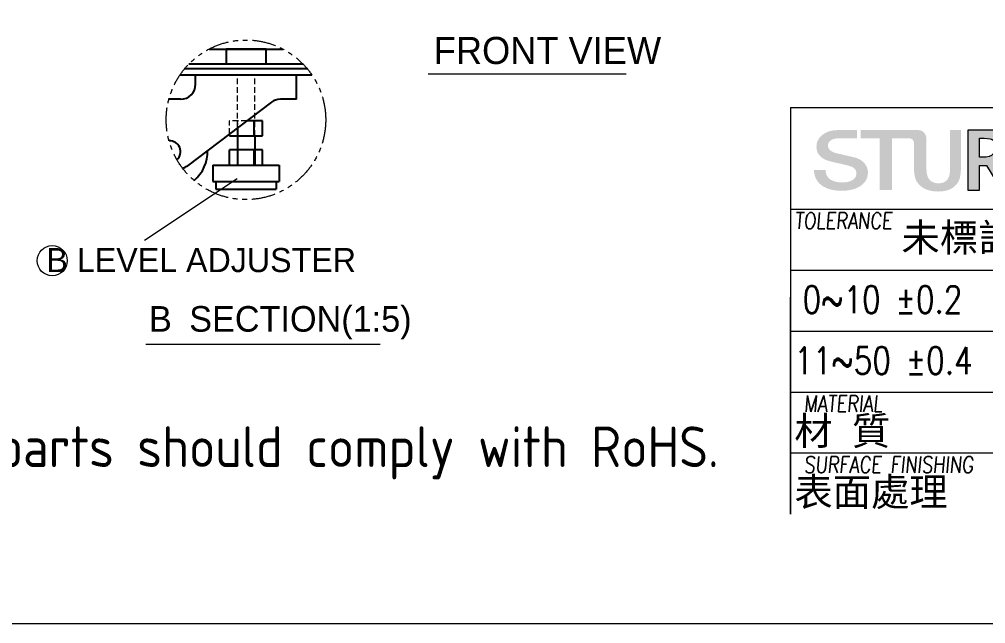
# Model space of a CAD drawing. Header units: millimetres. Extents: x -215875 to 27803, y -2277 to 9251.
# Drawn here: x 19072 to 22283, y -19 to 1988 of the extents above; entities that cross this region are included whole.
import ezdxf

# ---------------------------------------------------------------- set-up
doc = ezdxf.new("R2010")
doc.units = ezdxf.units.MM
doc.header["$MEASUREMENT"] = 0
doc.linetypes.add('HIDDEN', pattern=[9.525, 6.35, -3.175])
doc.linetypes.add('PHANTOM2', pattern=[31.75, 15.875, -3.175, 3.175, -3.175, 3.175, -3.175])
doc.layers.get('0').update_dxf_attribs({"lineweight": 25})
for name, color, linetype, lineweight in [('D', 3, 'Continuous', 13), ('F', 7, 'Continuous', 15), ('H', 2, 'HIDDEN', 15)]:
    doc.layers.add(name, color=color, linetype=linetype, lineweight=lineweight)
doc.styles.get("Standard").update_dxf_attribs({"font": 'KAIU.TTF'})
doc.styles.add('STU25', font='isocp2.shx')
doc.styles.add('Text', font='romans.shx', dxfattribs={"width": 0.8, "oblique": 10})

# ---------------------------------------------------------------- blocks, each defined once
blk = doc.blocks.new('新駿LOGO')
at = {"layer": 'F'}
h = blk.add_hatch(color=256, dxfattribs=at)
edge = h.paths.add_edge_path()
edge.add_spline(control_points=[(-529.051, -442.142), (-529.051, -442.306), (-529.019, -442.447), (-528.955, -442.564), (-528.891, -442.681), (-528.802, -442.776), (-528.688, -442.851), (-528.574, -442.925), (-528.443, -442.98), (-528.294, -443.014), (-528.146, -443.048), (-527.986, -443.065), (-527.812, -443.065), (-527.625, -443.065), (-527.465, -443.046), (-527.333, -443.008), (-527.2, -442.969), (-527.093, -442.92), (-527.011, -442.86), (-526.929, -442.799), (-526.87, -442.73), (-526.833, -442.652), (-526.797, -442.573), (-526.778, -442.494), (-526.778, -442.413), (-526.778, -442.248), (-526.821, -442.126), (-526.905, -442.048), (-526.99, -441.97), (-527.082, -441.914), (-527.182, -441.882), (-527.356, -441.826), (-527.558, -441.773), (-527.788, -441.722), (-528.018, -441.672), (-528.302, -441.606), (-528.64, -441.526), (-528.85, -441.478), (-529.024, -441.415), (-529.164, -441.336), (-529.303, -441.257), (-529.413, -441.17), (-529.495, -441.074), (-529.578, -440.977), (-529.636, -440.874), (-529.67, -440.766), (-529.704, -440.657), (-529.721, -440.546), (-529.721, -440.434), (-529.721, -440.216), (-529.67, -440.028), (-529.567, -439.869), (-529.464, -439.71), (-529.329, -439.579), (-529.16, -439.474), (-528.991, -439.37), (-528.855, -439.306), (-528.64, -439.256), (-528.426, -439.205), (-528.133, -439.204), (-527.915, -439.204), (-527.659, -439.204), (-526.729, -439.204), (-526.729, -439.204), (-526.729, -439.204), (-526.732, -439.805), (-526.732, -439.805), (-526.732, -439.805), (-528.141, -439.796), (-528.282, -439.825), (-528.386, -439.847), (-528.478, -439.858), (-528.565, -439.9), (-528.651, -439.942), (-528.723, -439.999), (-528.78, -440.072), (-528.837, -440.144), (-528.866, -440.235), (-528.866, -440.343), (-528.866, -440.496), (-528.812, -440.616), (-528.705, -440.702), (-528.598, -440.789), (-528.458, -440.854), (-528.284, -440.898), (-528.266, -440.902), (-528.194, -440.919), (-528.069, -440.95), (-527.943, -440.98), (-527.803, -441.013), (-527.648, -441.049), (-527.493, -441.086), (-527.341, -441.121), (-527.193, -441.155), (-527.044, -441.189), (-526.938, -441.214), (-526.874, -441.231), (-526.715, -441.275), (-526.576, -441.335), (-526.457, -441.411), (-526.338, -441.488), (-526.239, -441.575), (-526.159, -441.674), (-526.079, -441.773), (-526.02, -441.878), (-525.981, -441.991), (-525.943, -442.103), (-525.923, -442.216), (-525.923, -442.329), (-525.923, -442.57), (-525.979, -442.776), (-526.091, -442.947), (-526.203, -443.118), (-526.349, -443.258), (-526.532, -443.366), (-526.715, -443.476), (-526.922, -443.555), (-527.155, -443.605), (-527.388, -443.655), (-527.625, -443.681), (-527.867, -443.681), (-528.145, -443.681), (-528.408, -443.65), (-528.653, -443.59), (-528.9, -443.53), (-529.115, -443.437), (-529.297, -443.313), (-529.48, -443.188), (-529.626, -443.028), (-529.735, -442.833), (-529.845, -442.637), (-529.902, -442.407), (-529.906, -442.142), (-529.906, -442.142), (-529.051, -442.142), (-529.051, -442.142)], knot_values=[0, 0, 0, 0, 1, 1, 1, 2, 2, 2, 3, 3, 3, 4, 4, 4, 5, 5, 5, 6, 6, 6, 7, 7, 7, 8, 8, 8, 9, 9, 9, 10, 10, 10, 11, 11, 11, 12, 12, 12, 13, 13, 13, 14, 14, 14, 15, 15, 15, 16, 16, 16, 17, 17, 17, 18, 18, 18, 19, 19, 19, 20, 20, 20, 21, 21, 21, 22, 22, 22, 23, 23, 23, 24, 24, 24, 25, 25, 25, 26, 26, 26, 27, 27, 27, 28, 28, 28, 29, 29, 29, 30, 30, 30, 31, 31, 31, 32, 32, 32, 33, 33, 33, 34, 34, 34, 35, 35, 35, 36, 36, 36, 37, 37, 37, 38, 38, 38, 39, 39, 39, 40, 40, 40, 41, 41, 41, 42, 42, 42, 43, 43, 43, 44, 44, 44, 45, 45, 45, 45], degree=3, periodic=0)
edge = h.paths.add_edge_path()
edge.add_spline(control_points=[(-522.525, -440.141), (-522.54, -440.04), (-522.569, -439.94), (-522.628, -439.896), (-522.768, -439.792), (-522.902, -439.814), (-522.902, -439.814), (-522.902, -439.814), (-523.024, -439.814), (-523.024, -439.814), (-523.024, -439.814), (-524.139, -439.814), (-524.139, -439.814), (-524.139, -439.814), (-524.139, -443.624), (-524.139, -443.624), (-524.139, -443.624), (-525.057, -443.624), (-525.057, -443.624), (-525.057, -443.624), (-525.057, -439.814), (-525.057, -439.814), (-525.057, -439.814), (-526.468, -439.814), (-526.468, -439.814), (-526.468, -439.814), (-526.468, -439.204), (-526.468, -439.204), (-526.468, -439.204), (-522.387, -439.204), (-522.387, -439.204)], knot_values=[5.578051, 5.578051, 5.578051, 5.578051, 6, 6, 6, 7, 7, 7, 8, 8, 8, 9, 9, 9, 10, 10, 10, 11, 11, 11, 12, 12, 12, 13, 13, 13, 14, 14, 14, 15, 15, 15, 15], degree=3, periodic=0)
edge.add_spline(control_points=[(-522.396, -439.204), (-522.311, -439.204), (-522.216, -439.204), (-522.216, -439.204), (-522.216, -439.204), (-521.96, -439.187), (-521.763, -439.406), (-521.582, -439.606), (-521.607, -439.851), (-521.607, -439.851), (-521.607, -439.851), (-521.607, -441.917), (-521.607, -441.917), (-521.607, -442.407), (-521.523, -442.732), (-521.357, -442.891), (-521.191, -443.051), (-520.975, -443.131), (-520.71, -443.131), (-520.449, -443.131), (-520.242, -443.052), (-520.087, -442.894), (-519.933, -442.736), (-519.855, -442.433), (-519.855, -441.982), (-519.855, -441.982), (-519.855, -439.204), (-519.855, -439.204), (-519.855, -439.204), (-519.054, -439.204), (-519.054, -439.204), (-519.054, -439.204), (-519.054, -441.919), (-519.054, -441.919), (-519.054, -442.431), (-519.119, -442.798), (-519.247, -443.02), (-519.375, -443.242), (-519.561, -443.417), (-519.804, -443.544), (-520.047, -443.671), (-520.354, -443.735), (-520.727, -443.735), (-521.094, -443.735), (-521.408, -443.676), (-521.671, -443.558), (-521.933, -443.439), (-522.142, -443.263), (-522.295, -443.029), (-522.448, -442.795), (-522.525, -442.422), (-522.525, -441.91), (-522.525, -441.91), (-522.525, -440.923), (-522.525, -440.141)], knot_values=[0.44538, 0.44538, 0.44538, 0.44538, 1, 1, 1, 2, 2, 2, 3, 3, 3, 4, 4, 4, 5, 5, 5, 6, 6, 6, 7, 7, 7, 8, 8, 8, 9, 9, 9, 10, 10, 10, 11, 11, 11, 12, 12, 12, 13, 13, 13, 14, 14, 14, 15, 15, 15, 16, 16, 16, 17, 17, 17, 17.603917, 17.603917, 17.603917, 17.603917], degree=3, periodic=0)
h = blk.add_hatch(color=256, dxfattribs=at)
edge = h.paths.add_edge_path()
edge.add_spline(control_points=[(-522.216, -439.204), (-522.216, -439.204), (-526.468, -439.204), (-526.468, -439.204)], knot_values=[14, 14, 14, 14, 15, 15, 15, 15], degree=3, periodic=0)
edge.add_spline(control_points=[(-526.468, -439.204), (-526.468, -439.204), (-526.468, -439.814), (-526.468, -439.814)], knot_values=[13, 13, 13, 13, 14, 14, 14, 14], degree=3, periodic=0)
edge.add_spline(control_points=[(-526.468, -439.814), (-526.468, -439.814), (-525.057, -439.814), (-525.057, -439.814)], knot_values=[12, 12, 12, 12, 13, 13, 13, 13], degree=3, periodic=0)
edge.add_spline(control_points=[(-525.057, -439.814), (-525.057, -439.814), (-525.057, -443.624), (-525.057, -443.624)], knot_values=[11, 11, 11, 11, 12, 12, 12, 12], degree=3, periodic=0)
edge.add_spline(control_points=[(-525.057, -443.624), (-525.057, -443.624), (-524.139, -443.624), (-524.139, -443.624)], knot_values=[10, 10, 10, 10, 11, 11, 11, 11], degree=3, periodic=0)
edge.add_spline(control_points=[(-524.139, -443.624), (-524.139, -443.624), (-524.139, -439.814), (-524.139, -439.814)], knot_values=[9, 9, 9, 9, 10, 10, 10, 10], degree=3, periodic=0)
edge.add_spline(control_points=[(-524.139, -439.814), (-524.139, -439.814), (-523.024, -439.814), (-523.024, -439.814)], knot_values=[8, 8, 8, 8, 9, 9, 9, 9], degree=3, periodic=0)
edge.add_spline(control_points=[(-523.024, -439.814), (-523.024, -439.814), (-522.902, -439.814), (-522.902, -439.814)], knot_values=[7, 7, 7, 7, 8, 8, 8, 8], degree=3, periodic=0)
edge.add_spline(control_points=[(-522.902, -439.814), (-522.902, -439.814), (-522.768, -439.792), (-522.628, -439.896)], knot_values=[6, 6, 6, 6, 7, 7, 7, 7], degree=3, periodic=0)
edge.add_spline(control_points=[(-522.628, -439.896), (-522.569, -439.94), (-522.54, -440.04), (-522.525, -440.141)], knot_values=[5.578051, 5.578051, 5.578051, 5.578051, 6, 6, 6, 6], degree=3, periodic=0)
edge.add_spline(control_points=[(-522.525, -440.141), (-522.525, -440.923), (-522.525, -441.91), (-522.525, -441.91)], knot_values=[17, 17, 17, 17, 17.603917, 17.603917, 17.603917, 17.603917], degree=3, periodic=0)
edge.add_spline(control_points=[(-522.525, -441.91), (-522.525, -442.422), (-522.448, -442.795), (-522.295, -443.029)], knot_values=[16, 16, 16, 16, 17, 17, 17, 17], degree=3, periodic=0)
edge.add_spline(control_points=[(-522.295, -443.029), (-522.142, -443.263), (-521.933, -443.439), (-521.671, -443.558)], knot_values=[15, 15, 15, 15, 16, 16, 16, 16], degree=3, periodic=0)
edge.add_spline(control_points=[(-521.671, -443.558), (-521.408, -443.676), (-521.094, -443.735), (-520.727, -443.735)], knot_values=[14, 14, 14, 14, 15, 15, 15, 15], degree=3, periodic=0)
edge.add_spline(control_points=[(-520.727, -443.735), (-520.354, -443.735), (-520.047, -443.671), (-519.804, -443.544)], knot_values=[13, 13, 13, 13, 14, 14, 14, 14], degree=3, periodic=0)
edge.add_spline(control_points=[(-519.804, -443.544), (-519.561, -443.417), (-519.375, -443.242), (-519.247, -443.02)], knot_values=[12, 12, 12, 12, 13, 13, 13, 13], degree=3, periodic=0)
edge.add_spline(control_points=[(-519.247, -443.02), (-519.119, -442.798), (-519.054, -442.431), (-519.054, -441.919)], knot_values=[11, 11, 11, 11, 12, 12, 12, 12], degree=3, periodic=0)
edge.add_spline(control_points=[(-519.054, -441.919), (-519.054, -441.919), (-519.054, -439.204), (-519.054, -439.204)], knot_values=[10, 10, 10, 10, 11, 11, 11, 11], degree=3, periodic=0)
edge.add_spline(control_points=[(-519.054, -439.204), (-519.054, -439.204), (-519.855, -439.204), (-519.855, -439.204)], knot_values=[9, 9, 9, 9, 10, 10, 10, 10], degree=3, periodic=0)
edge.add_spline(control_points=[(-519.855, -439.204), (-519.855, -439.204), (-519.855, -441.982), (-519.855, -441.982)], knot_values=[8, 8, 8, 8, 9, 9, 9, 9], degree=3, periodic=0)
edge.add_spline(control_points=[(-519.855, -441.982), (-519.855, -442.433), (-519.933, -442.736), (-520.087, -442.894)], knot_values=[7, 7, 7, 7, 8, 8, 8, 8], degree=3, periodic=0)
edge.add_spline(control_points=[(-520.087, -442.894), (-520.242, -443.052), (-520.449, -443.131), (-520.71, -443.131)], knot_values=[6, 6, 6, 6, 7, 7, 7, 7], degree=3, periodic=0)
edge.add_spline(control_points=[(-520.71, -443.131), (-520.975, -443.131), (-521.191, -443.051), (-521.357, -442.891)], knot_values=[5, 5, 5, 5, 6, 6, 6, 6], degree=3, periodic=0)
edge.add_spline(control_points=[(-521.357, -442.891), (-521.523, -442.732), (-521.607, -442.407), (-521.607, -441.917)], knot_values=[4, 4, 4, 4, 5, 5, 5, 5], degree=3, periodic=0)
edge.add_spline(control_points=[(-521.607, -441.917), (-521.607, -441.917), (-521.607, -439.851), (-521.607, -439.851)], knot_values=[3, 3, 3, 3, 4, 4, 4, 4], degree=3, periodic=0)
edge.add_spline(control_points=[(-521.607, -439.851), (-521.607, -439.851), (-521.582, -439.606), (-521.763, -439.406)], knot_values=[2, 2, 2, 2, 3, 3, 3, 3], degree=3, periodic=0)
edge.add_spline(control_points=[(-521.763, -439.406), (-521.96, -439.187), (-522.216, -439.204), (-522.216, -439.204)], knot_values=[1, 1, 1, 1, 2, 2, 2, 2], degree=3, periodic=0)
h = blk.add_hatch(color=256, dxfattribs=at)
edge = h.paths.add_edge_path()
edge.add_spline(control_points=[(-518.536, -443.624), (-518.536, -443.624), (-518.536, -439.204), (-518.536, -439.204), (-518.536, -439.204), (-516.884, -439.204), (-516.884, -439.204), (-516.545, -439.204), (-516.288, -439.246), (-516.111, -439.33), (-515.934, -439.415), (-515.794, -439.544), (-515.692, -439.716), (-515.59, -439.888), (-515.538, -440.082), (-515.538, -440.299), (-515.538, -440.557), (-515.613, -440.802), (-515.762, -441.032), (-515.912, -441.261), (-516.122, -441.437), (-516.394, -441.558), (-516.394, -441.558), (-514.952, -443.624), (-514.952, -443.624), (-514.952, -443.624), (-516.071, -443.624), (-516.071, -443.624), (-516.071, -443.624), (-517.172, -441.815), (-517.172, -441.815), (-517.172, -441.815), (-517.672, -441.815), (-517.672, -441.815), (-517.672, -441.815), (-517.672, -443.624), (-517.672, -443.624), (-517.672, -443.624), (-518.536, -443.624), (-518.536, -443.624)], knot_values=[0, 0, 0, 0, 1, 1, 1, 2, 2, 2, 3, 3, 3, 4, 4, 4, 5, 5, 5, 6, 6, 6, 7, 7, 7, 8, 8, 8, 9, 9, 9, 10, 10, 10, 11, 11, 11, 12, 12, 12, 13, 13, 13, 13], degree=3, periodic=0)
edge = h.paths.add_edge_path(flags=16)
edge.add_spline(control_points=[(-517.672, -441.21), (-517.672, -441.21), (-517.462, -441.21), (-517.462, -441.21), (-517.084, -441.21), (-516.822, -441.127), (-516.676, -440.962), (-516.53, -440.796), (-516.456, -440.609), (-516.456, -440.4), (-516.456, -440.219), (-516.515, -440.075), (-516.633, -439.968), (-516.751, -439.862), (-516.991, -439.809), (-517.351, -439.809), (-517.351, -439.809), (-517.672, -439.809), (-517.672, -439.809), (-517.672, -439.809), (-517.672, -441.21), (-517.672, -441.21)], knot_values=[0, 0, 0, 0, 1, 1, 1, 2, 2, 2, 3, 3, 3, 4, 4, 4, 5, 5, 5, 6, 6, 6, 7, 7, 7, 7], degree=3, periodic=0)
at = {"layer": 'F', "lineweight": 0}
for points, knots in [([(-518.536, -443.624), (-518.536, -443.624), (-518.536, -439.204), (-518.536, -439.204), (-518.536, -439.204), (-516.884, -439.204), (-516.884, -439.204), (-516.545, -439.204), (-516.288, -439.246), (-516.111, -439.33), (-515.934, -439.415), (-515.794, -439.544), (-515.692, -439.716), (-515.59, -439.888), (-515.538, -440.082), (-515.538, -440.299), (-515.538, -440.557), (-515.613, -440.802), (-515.762, -441.032), (-515.912, -441.261), (-516.122, -441.437), (-516.394, -441.558), (-516.394, -441.558), (-514.952, -443.624), (-514.952, -443.624), (-514.952, -443.624), (-516.071, -443.624), (-516.071, -443.624), (-516.071, -443.624), (-517.172, -441.815), (-517.172, -441.815), (-517.172, -441.815), (-517.672, -441.815), (-517.672, -441.815), (-517.672, -441.815), (-517.672, -443.624), (-517.672, -443.624), (-517.672, -443.624), (-518.536, -443.624), (-518.536, -443.624)], [0, 0, 0, 0, 1, 1, 1, 2, 2, 2, 3, 3, 3, 4, 4, 4, 5, 5, 5, 6, 6, 6, 7, 7, 7, 8, 8, 8, 9, 9, 9, 10, 10, 10, 11, 11, 11, 12, 12, 12, 13, 13, 13, 13]), ([(-517.672, -441.21), (-517.672, -441.21), (-517.462, -441.21), (-517.462, -441.21), (-517.084, -441.21), (-516.822, -441.127), (-516.676, -440.962), (-516.53, -440.796), (-516.456, -440.609), (-516.456, -440.4), (-516.456, -440.219), (-516.515, -440.075), (-516.633, -439.968), (-516.751, -439.862), (-516.991, -439.809), (-517.351, -439.809), (-517.351, -439.809), (-517.672, -439.809), (-517.672, -439.809), (-517.672, -439.809), (-517.672, -441.21), (-517.672, -441.21)], [0, 0, 0, 0, 1, 1, 1, 2, 2, 2, 3, 3, 3, 4, 4, 4, 5, 5, 5, 6, 6, 6, 7, 7, 7, 7])]:
    blk.add_open_spline(points, degree=3, knots=knots, dxfattribs=at)
blk = doc.blocks.new('H421')
at = {"layer": 'F', "color": 7}
for p, q in [((155.911, 38.089), (286.911, 38.089)), ((155.911, 30.589), (286.911, 30.589)), ((155.911, 26.089), (227.911, 26.089)), ((155.911, 8.089), (155.911, 24.089)), ((155.911, 21.589), (286.911, 21.589)), ((155.911, 17.089), (286.911, 17.089)), ((286.911, 12.589), (155.911, 12.589))]:
    blk.add_line(p, q, dxfattribs=at)
at = {"layer": 'F'}
for p, q in [((155.911, 38.089), (155.911, 17.089)), ((155.911, 24.089), (155.911, 16.089)), ((155.911, 17.089), (155.911, 8.089))]:
    blk.add_line(p, q, dxfattribs=at)
blk.add_blockref('新駿LOGO', (687.56, 475.621))
at = {"layer": 'F', "color": 1, "lineweight": 15, "style": 'Text', "oblique": 5, "width": 0.8}
for s, p in [('TOLERANCE', (156.227, 29.13)), ('MATERIAL', (156.917, 15.63)), ('SURFACE FINISHING', (156.917, 11.13))]:
    blk.add_text(s, height=1.2, dxfattribs=at).set_placement(p)
at = {"layer": 'F', "lineweight": -3}
for s, p in [('未標註者一般公差表', (164.115, 27.45)), ('材 質', (156.206, 13.189)), ('表面處理', (156.206, 8.689))]:
    blk.add_text(s, height=2.0757, dxfattribs=at).set_placement(p)
at = {"layer": 'F', "lineweight": 20, "style": 'Text', "width": 0.8}
for s, p in [('0~10 ±0.2', (156.816, 22.912)), ('11~50 ±0.4', (156.204, 18.412))]:
    blk.add_text(s, height=2, dxfattribs=at).set_placement(p)

msp = doc.modelspace()

# ---------------------------------------------------------------- linework, layer by layer
for p, q in [((19702.734, 1888.795), (19948.064, 1888.795)), ((19606.888, 1803.795), (20043.91, 1803.795)), ((19658.161, 1772.185), (19658.161, 1803.795)), ((19993.161, 1722.185), (19993.161, 1803.795)), ((19608.161, 1722.185), (19569.379, 1722.185)), ((19909.787, 1712.085), (19630.859, 1501.444)), ((19993.161, 1722.185), (19939.919, 1722.185)), ((19880.661, 1650.897), (19828.762, 1650.897)), ((19853.161, 1600.897), (19853.161, 1650.897)), ((19880.661, 1600.897), (19880.661, 1650.897)), ((19770.661, 1600.897), (19770.661, 1607.02)), ((19798.161, 1600.897), (19798.161, 1627.787)), ((19770.661, 1600.897), (19880.661, 1600.897)), ((19796.911, 1600.897), (19796.911, 1503.795)), ((19854.411, 1600.897), (19854.411, 1503.795)), ((19770.661, 1503.795), (19770.661, 1553.795)), ((19880.661, 1553.795), (19770.661, 1553.795)), ((19798.161, 1503.795), (19798.161, 1553.795)), ((19853.161, 1503.795), (19853.161, 1553.795)), ((19880.661, 1503.795), (19880.661, 1553.795)), ((19715.661, 1503.795), (19715.661, 1448.795)), ((19715.661, 1503.795), (19935.661, 1503.795)), ((19770.661, 1503.795), (19880.661, 1503.795)), ((19935.661, 1503.795), (19935.661, 1448.795)), ((19715.661, 1448.795), (19935.661, 1448.795)), ((19725.661, 1448.795), (19725.661, 1423.795)), ((19925.661, 1448.795), (19925.661, 1423.795)), ((19725.661, 1423.795), (19925.661, 1423.795))]:
    msp.add_line(p, q)
at = {"linetype": 'Continuous'}
for p, q in [((19892.056, 1888.795), (19759.266, 1888.795)), ((19759.266, 1888.795), (19759.266, 1838.795)), ((19892.056, 1838.795), (19892.056, 1888.795)), ((20015.22, 1838.795), (19635.578, 1838.795)), ((19622.045, 1823.795), (20028.753, 1823.795))]:
    msp.add_line(p, q, dxfattribs=at)
for centre, radius, start, end in [((19608.161, 1772.185), 50, 270, 0), ((19939.919, 1672.185), 50, 90, 127.059372), ((19573.161, 1548.795), 35, 309.968848, 95.288708), ((19573.161, 1548.795), 125, 309.740022, 1.576252), ((19585.661, 1561.295), 75, 293.327682, 307.059372)]:
    msp.add_arc(centre, radius, start, end)
at = {"layer": 'D'}
for p, q in [((20431.211, 1807.122), (21088.379, 1807.122)), ((19493.043, 908.513), (20271.087, 908.513))]:
    msp.add_line(p, q, dxfattribs=at)
at = {"layer": 'D', "linetype": 'Continuous'}
msp.add_line((19796.757, 1457.899), (19488.712, 1253.559), dxfattribs=at)
at = {"layer": 'D', "color": 11, "linetype": 'PHANTOM2', "ltscale": 5}
msp.add_circle((19825.399, 1653.941), 264.959, dxfattribs=at)
at = {"layer": 'D'}
msp.add_circle((19181.726, 1186.182), 50, dxfattribs=at)
at = {"layer": 'F', "color": 6}
msp.add_lwpolyline([(14618.16, 9251.001), (14618.16, -18.999), (27803.16, -18.999), (27803.16, 9251.001)], close=True, dxfattribs=at)
msp.add_lwpolyline([(14618.16, 9251.001), (14618.16, -18.999), (27803.16, -18.999), (27803.16, 9251.001)], close=True, dxfattribs=at)
at = {"layer": 'H', "ltscale": 3}
for p, q in [((19796.911, 1600.897), (19796.911, 1803.795)), ((19854.411, 1600.897), (19854.411, 1803.795)), ((19770.661, 1607.02), (19770.661, 1650.897)), ((19828.762, 1650.897), (19770.661, 1650.897))]:
    msp.add_line(p, q, dxfattribs=at)
at = {"layer": 'H'}
msp.add_line((19798.161, 1627.787), (19798.161, 1650.897), dxfattribs=at)

# ---------------------------------------------------------------- block references
at = {"xscale": 45, "yscale": 45, "zscale": 45}
msp.add_blockref('H421', (14618.16, -18.999), dxfattribs=at)

# ---------------------------------------------------------------- texts
at = {"layer": 'D', "insert": (20449.411, 1929.23), "char_height": 90, "attachment_point": 1}
msp.add_mtext('{\\FARISOP2.SHX|c0;{\\C11;FRONT VIEW}}', dxfattribs=at)
at = {"layer": 'D', "color": 11, "attachment_point": 1}
for s, insert, char_height in [('{\\FARISOP2.SHX|c0;{\\C3;B LEVEL ADJUSTER}}', (19162.526, 1228.22), 80), ('{\\FARISOP2.SHX|c0;B\\f標楷體|b0|i0|c136|p65; \\FARISOP2.SHX|c0;SECTION(1:5)}', (19503.277, 1035.483), 85)]:
    msp.add_mtext(s, dxfattribs=dict(at, insert=insert, char_height=char_height))
at = {"layer": 'D', "color": 0, "insert": (18187.477, 635.978), "char_height": 135.00867, "attachment_point": 1, "style": 'STU25'}
msp.add_mtext('Note{\\f標楷體|b0|i0|c136|p65;：}All parts should comply with RoHS.', dxfattribs=at)

doc.saveas('drawing.dxf')
